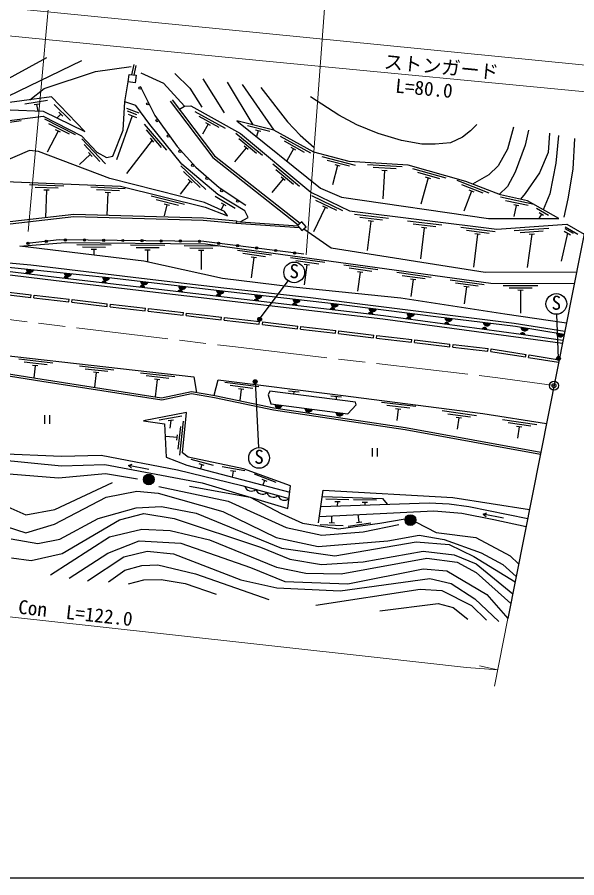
# Model space of a CAD drawing. Units: millimetres at full size, sheet at 1:1000; details may follow other scales. Extents: x 40000 to 680000, y 20000 to 380000.
# Drawn here: x 290060 to 363040, y 205000 to 317323 of the extents above; entities that cross this region are included whole.
import ezdxf
from ezdxf.enums import TextEntityAlignment as Align

# ---------------------------------------------------------------- set-up
doc = ezdxf.new("R2010")
doc.units = ezdxf.units.MM
doc.header["$LTSCALE"] = 1000
doc.header["$PDMODE"] = 32
doc.header["$PDSIZE"] = 500
doc.linetypes.add('CHAIN', pattern=[18.5, 12, -1.5, 3.5, -1.5])
for name, color, linetype, lineweight in [('M-BGD', 7, 'Continuous', 25), ('M-BGD-EXST', 7, 'Continuous', 25), ('M-BMK', 2, 'CHAIN', 13), ('M-BMK-OTRS', 5, 'Continuous', 25), ('M-BMK-SRVR', 3, 'Continuous', 25), ('M-STR-HTXT', 7, 'Continuous', 13), ('M-TTL-BAND', 7, 'Continuous', 25)]:
    doc.layers.add(name, color=color, linetype=linetype, lineweight=lineweight)
doc.layers.add('M-OTRS', color=6, linetype='Continuous')
doc.styles.add('ＭＳ ゴシック', font='')
doc.styles.get('ＭＳ ゴシック').set_extended_font_data('MS Gothic')

msp = doc.modelspace()

# ---------------------------------------------------------------- hatches: boundary and pattern name
at = {"layer": 'M-BGD'}
for points in [[(292202, 284367), (291216, 284468, 0.82183)], [(291775, 283764), (291153, 283839, -0.84072)], [(296117, 283241), (296739, 283168, 0.84072)], [(297176, 283857), (296190, 283958, 0.82183)], [(302150, 283347), (301164, 283448, 0.82183)], [(301083, 282658), (301705, 282585, 0.84072)], [(306049, 282074), (306671, 282001, 0.84072)], [(306131, 282871), (307114, 282752, -0.82183)], [(311095, 282271), (312078, 282153, -0.82183)], [(311015, 281491), (311637, 281418, 0.84072)], [(315981, 280907), (316602, 280834, 0.84072)], [(316059, 281672), (317043, 281561, -0.82183)], [(321027, 281109), (322011, 280998, -0.82183)], [(320947, 280324), (321568, 280251, 0.84072)], [(325913, 279741), (326534, 279668, 0.84072)], [(325995, 280546), (326980, 280434, -0.82183)], [(330963, 279983), (331948, 279871, -0.82183)], [(330878, 279157), (331500, 279084, 0.84072)], [(335844, 278574), (336466, 278501, 0.84072)], [(336907, 279232), (335924, 279358, 0.82183)], [(341866, 278597), (340883, 278723, 0.82183)], [(341424, 277853), (340803, 277937, -0.84072)], [(346378, 277181), (345758, 277265, -0.84072)], [(345844, 278098), (346828, 277981, -0.82183)], [(350809, 277507), (351793, 277389, -0.82183)], [(351333, 276510), (350713, 276594, -0.84072)], [(356746, 276717), (355769, 276881, 0.82183)], [(355667, 275923), (356287, 275835, 0.84072)], [(361372, 275942), (360395, 276105, 0.82183)], [(323647, 266790), (324629, 266662, -0.82183)], [(327582, 266279), (328564, 266151, -0.82183)], [(331616, 265755), (332598, 265628, -0.82183)], [(307918, 256983, -0.41421), (307218, 256283, -0.41421), (306518, 256983, -1)], [(342040, 251691, -0.41421), (341340, 250991, -0.41421), (340640, 251691, -1)]]:
    msp.add_hatch(color=256, dxfattribs=at).paths.add_polyline_path(points)
at = {"layer": 'M-BGD-EXST'}
for points in [[(321895, 278016, -1), (321456, 277777, -1)], [(360882, 272912, -1), (360443, 272673, -1)], [(321321, 269875, -1), (320882, 269636, -1)]]:
    msp.add_hatch(color=256, dxfattribs=at).paths.add_polyline_path(points)

# ---------------------------------------------------------------- linework, layer by layer
at = {"layer": 'M-BGD'}
for p, q in [((282336, 305728), (293913, 312059)), ((298437, 311643), (286471, 305856)), ((305025, 309813), (305324, 311136)), ((305315, 309778), (305560, 311037)), ((314283, 309292), (317068, 304840)), ((317453, 308840), (320776, 303283)), ((319379, 308540), (323529, 302575)), ((294030, 306452), (291067, 305984)), ((292941, 305976), (292250, 305867)), ((292595, 305922), (292730, 305071)), ((297019, 303828), (294882, 305934)), ((295740, 304668), (295245, 304165)), ((295990, 304422), (295491, 304913)), ((305066, 304451), (303016, 298728)), ((304323, 305461), (305927, 304842)), ((304416, 305091), (305605, 304632)), ((304525, 304660), (305606, 304242)), ((317215, 302807), (313278, 304986)), ((290572, 303777), (286109, 303200)), ((297660, 301965), (293656, 304019)), ((296856, 302041), (294187, 303410)), ((309579, 299949), (306672, 303384)), ((316414, 302908), (313789, 304360)), ((314956, 303372), (314230, 302059)), ((315263, 303202), (314650, 303541)), ((295384, 302458), (293963, 299688)), ((295696, 302299), (295073, 302618)), ((308865, 300328), (306928, 302618)), ((322032, 299280), (318577, 302163)), ((323002, 302400), (320096, 303148)), ((321813, 302396), (321135, 302571)), ((321474, 302484), (321283, 301742)), ((301554, 298167), (298475, 301449)), ((307667, 301279), (304313, 296943)), ((307894, 301012), (307441, 301546)), ((321264, 299530), (318961, 301453)), ((328336, 299585), (324395, 301755)), ((327535, 299684), (324907, 301131)), ((300822, 298509), (298769, 300697)), ((319920, 300261), (318404, 298444)), ((320189, 300037), (319651, 300485)), ((326076, 300144), (325211, 298573)), ((326383, 299975), (325769, 300313)), ((299577, 299398), (298177, 298085)), ((299816, 299143), (299337, 299653)), ((334182, 297969), (329829, 299108)), ((314653, 294818), (311386, 297913)), ((326867, 295245), (323412, 298129)), ((333381, 297868), (330478, 298628)), ((331853, 297958), (331192, 295430)), ((332192, 297869), (331515, 298047)), ((340257, 297773), (335765, 298045)), ((339490, 297519), (336496, 297701)), ((313902, 295116), (311725, 297180)), ((326099, 295495), (323795, 297418)), ((338324, 297289), (337626, 297332)), ((337975, 297311), (337752, 293629)), ((345990, 296303), (341664, 297539)), ((345187, 296220), (342302, 297045)), ((296156, 295259), (291659, 295439)), ((312607, 295930), (311291, 294213)), ((312861, 295690), (312353, 296171)), ((324755, 296226), (323250, 294423)), ((325023, 296002), (324486, 296450)), ((343662, 296344), (342685, 292924)), ((343999, 296248), (343326, 296440)), ((351633, 294365), (347439, 295996)), ((350825, 294357), (348029, 295444)), ((295394, 294989), (292397, 295109)), ((294233, 294735), (293534, 294763)), ((293883, 294749), (293741, 291186)), ((304149, 294940), (299653, 295119)), ((303388, 294670), (300390, 294790)), ((302227, 294416), (301527, 294444)), ((301877, 294430), (301760, 291491)), ((349319, 294621), (348308, 292022)), ((349645, 294494), (348992, 294748)), ((311894, 292876), (307527, 293959)), ((311094, 292766), (308182, 293488)), ((318465, 292364), (315890, 293904)), ((332530, 292046), (328484, 294014)), ((331725, 292104), (329027, 293416)), ((357479, 292873), (353080, 293818)), ((356683, 292737), (353750, 293367)), ((309566, 292836), (309205, 291380)), ((309906, 292751), (309226, 292920)), ((317024, 292876), (316639, 292233)), ((317324, 292697), (316723, 293056)), ((330244, 292490), (328702, 289321)), ((330559, 292337), (329930, 292643)), ((355496, 292686), (354811, 292833)), ((355154, 292759), (354839, 291293)), ((359344, 291434), (357802, 292344)), ((338501, 291030), (334036, 291584)), ((337720, 290824), (334743, 291194)), ((358419, 291632), (358076, 291049)), ((358721, 291454), (358118, 291809)), ((318643, 290738), (318615, 290440)), ((318615, 290440), (326858, 289868)), ((318636, 290664), (326660, 290107)), ((336195, 290712), (335720, 286888)), ((336542, 290668), (335847, 290755)), ((345448, 290167), (340982, 290722)), ((344667, 289962), (341690, 290332)), ((343141, 289849), (342639, 285803)), ((343489, 289806), (342794, 289892)), ((352395, 289305), (347929, 289859)), ((361525, 289949), (363179, 288998)), ((351613, 289099), (348636, 289469)), ((350088, 288987), (349558, 284717)), ((350435, 288943), (349741, 289030)), ((359377, 289746), (354887, 289434)), ((358649, 289395), (355656, 289187)), ((357174, 288992), (356548, 284675)), ((357523, 289016), (356824, 288968)), ((361817, 289154), (361001, 285496)), ((361392, 289399), (362242, 288910)), ((361479, 289759), (362570, 289131)), ((302314, 287574), (297814, 287618)), ((309313, 287505), (304814, 287549)), ((301561, 287281), (298561, 287311)), ((300408, 286993), (299708, 286999)), ((300058, 286996), (300051, 286268)), ((308560, 287212), (305561, 287242)), ((307408, 286924), (306708, 286931)), ((307058, 286927), (307043, 285427)), ((316313, 287436), (311813, 287481)), ((315560, 287144), (312560, 287173)), ((314407, 286855), (313707, 286862)), ((314057, 286858), (314033, 284410)), ((323230, 286254), (318773, 286873)), ((322446, 286060), (319475, 286473)), ((320919, 285969), (320552, 283323)), ((321266, 285921), (320572, 286017)), ((330164, 285291), (325707, 285910)), ((329380, 285097), (326408, 285510)), ((327853, 285007), (327488, 282377)), ((328199, 284958), (327506, 285055)), ((337097, 284329), (332640, 284948)), ((336313, 284135), (333342, 284547)), ((335133, 283996), (334439, 284092)), ((334786, 284044), (334441, 281559)), ((344031, 283366), (339574, 283985)), ((343247, 283172), (340275, 283585)), ((342066, 283033), (341373, 283129)), ((341720, 283081), (341411, 280862)), ((350964, 282403), (346507, 283022)), ((350180, 282209), (347209, 282622)), ((349000, 282070), (348306, 282167)), ((348653, 282119), (348347, 279916)), ((357956, 282266), (353456, 282282)), ((357205, 281969), (354205, 281979)), ((286873, 281323), (291839, 280742)), ((286913, 281665), (291879, 281084)), ((291839, 280742), (291879, 281084)), ((292236, 280695), (292276, 281038)), ((292276, 281038), (296845, 280503)), ((356054, 281673), (355354, 281675)), ((355704, 281674), (355694, 278695)), ((292236, 280695), (296805, 280161)), ((296805, 280161), (296845, 280503)), ((297202, 280114), (297242, 280457)), ((297202, 280114), (301771, 279579)), ((297242, 280457), (301811, 279922)), ((301771, 279579), (301811, 279922)), ((302168, 279533), (302208, 279876)), ((302208, 279876), (306777, 279341)), ((302168, 279533), (306737, 278998)), ((306737, 278998), (306777, 279341)), ((307134, 278952), (307175, 279294)), ((307134, 278952), (311703, 278417)), ((307175, 279294), (311743, 278760)), ((311703, 278417), (311743, 278760)), ((312101, 278371), (312141, 278713)), ((316669, 277834), (316709, 278176)), ((317066, 277787), (317107, 278129)), ((317066, 277787), (321635, 277248)), ((317107, 278129), (321675, 277591)), ((321635, 277248), (321675, 277591)), ((322032, 277201), (322072, 277544)), ((322072, 277544), (326641, 277005)), ((322032, 277201), (326600, 276663)), ((326600, 276663), (326641, 277005)), ((326998, 276616), (327038, 276958)), ((326998, 276616), (331566, 276077)), ((327038, 276958), (331606, 276420)), ((331566, 276077), (331606, 276420)), ((331963, 276030), (332004, 276373)), ((332004, 276373), (336572, 275834)), ((331963, 276030), (336531, 275492)), ((336531, 275492), (336572, 275834)), ((336929, 275445), (336969, 275787)), ((336929, 275445), (341497, 274906)), ((336969, 275787), (341537, 275249)), ((341497, 274906), (341537, 275249)), ((341894, 274859), (341935, 275202)), ((341935, 275202), (346503, 274663)), ((341894, 274859), (346463, 274321)), ((346463, 274321), (346503, 274663)), ((346860, 274274), (346900, 274616)), ((346860, 274274), (351428, 273735)), ((346900, 274616), (351469, 274078)), ((351428, 273735), (351469, 274078)), ((351826, 273688), (351866, 274031)), ((356370, 272978), (356425, 273319)), ((356765, 272914), (356820, 273255)), ((356820, 273255), (360728, 272624)), ((294725, 272180), (290253, 272689)), ((293945, 271967), (290965, 272306)), ((292769, 271799), (292073, 271878)), ((292421, 271839), (292242, 270263)), ((356765, 272914), (360673, 272283)), ((302673, 271275), (298202, 271784)), ((301894, 271062), (298913, 271401)), ((300718, 270894), (300022, 270973)), ((300370, 270933), (300152, 269023)), ((310622, 270370), (306151, 270879)), ((309843, 270157), (306862, 270496)), ((308666, 269989), (307971, 270068)), ((308318, 270028), (308063, 267786)), ((321580, 269072), (317120, 269667)), ((320797, 268874), (317824, 269271)), ((319618, 268729), (318924, 268821)), ((319271, 268775), (319072, 267288)), ((326831, 268367), (325440, 268528)), ((326136, 268448), (326096, 268108)), ((332374, 267731), (330981, 267875)), ((331678, 267803), (331637, 267404)), ((342028, 266528), (337554, 267016)), ((341250, 266311), (338268, 266636)), ((340074, 266138), (339378, 266213)), ((293598, 265374), (293598, 264256)), ((294265, 265374), (294265, 264256)), ((311524, 265243), (308569, 264726)), ((339726, 266176), (339564, 264684)), ((349961, 265316), (345504, 265932)), ((349177, 265122), (346206, 265532)), ((310443, 264749), (309753, 264628)), ((310098, 264689), (309956, 263699)), ((311269, 260144), (311758, 264618)), ((347997, 264982), (347304, 265078)), ((347650, 265030), (347445, 263544)), ((357826, 264133), (353372, 264775)), ((357041, 263943), (354072, 264371)), ((311052, 260923), (311378, 263905)), ((355860, 263810), (355167, 263910)), ((355514, 263860), (355300, 262375)), ((310917, 262446), (309426, 262609)), ((310879, 262098), (310955, 262794)), ((336357, 261084), (336357, 259966)), ((337023, 261084), (337023, 259966)), ((315644, 258830), (312743, 259594)), ((304576, 258807), (304956, 258475)), ((314455, 258833), (313778, 259011)), ((314117, 258922), (313974, 258379)), ((319741, 258108), (316787, 258629)), ((318557, 258012), (317867, 258134)), ((318212, 258073), (318077, 257306)), ((323822, 256597), (321017, 257662)), ((319342, 256191), (325511, 254488)), ((322640, 256725), (321985, 256973)), ((322313, 256849), (322088, 256257)), ((333331, 254324), (330332, 254408)), ((332173, 254056), (331473, 254076)), ((331823, 254066), (331808, 253522)), ((336918, 254266), (333919, 254323)), ((335763, 253988), (335063, 254001)), ((335413, 253994), (335406, 253649)), ((331077, 251342), (331106, 252232)), ((334664, 251421), (334523, 252400)), ((350825, 252468), (351204, 252134)), ((329568, 251091), (332566, 250993)), ((330727, 251353), (331427, 251330)), ((333222, 250910), (336191, 251338)), ((334317, 251371), (335010, 251471))]:
    msp.add_line(p, q, dxfattribs=at)
for points in [[(298889, 302395), (294551, 306929), (286761, 305865), (282336, 305728), (273119, 307771), (267701, 305200), (265208, 305926), (231975, 309429), (224230, 309628), (212003, 311414), (206690, 313758), (204676, 314959), (198336, 320659), (191089, 321577), (182320, 322682)], [(182320, 322682), (198664, 316741), (202550, 310195), (212283, 305637), (265709, 300417), (267661, 300459), (289136, 305223), (293444, 305041), (298889, 302395)], [(291702, 306540), (293559, 308010), (300288, 310237), (304924, 310873)], [(306171, 310084), (309125, 308693), (311876, 305696)], [(310623, 309955), (312592, 308052), (314133, 305592)], [(180583, 308635), (198395, 306004), (204473, 302147), (212943, 298572), (241941, 295660), (270863, 292509), (279825, 296236), (303508, 295290), (314566, 292548), (317471, 291409)], [(202625, 308329), (212995, 303958), (244861, 300878), (267081, 298569), (284233, 303211), (293459, 304402), (298451, 301841), (300460, 299700), (301693, 299024), (302523, 299194), (303884, 302590), (304075, 306257), (304541, 308884)], [(306114, 308325), (308013, 304498), (310919, 300461), (313355, 297756), (316409, 295090), (319888, 292772)], [(321841, 308128), (325325, 303687), (326950, 301917), (328789, 300300)], [(317471, 291409), (317075, 291965), (314485, 293156), (302129, 296269), (292835, 299805), (291649, 299942), (288150, 298419), (279917, 297521), (272776, 294519), (270499, 294001), (267424, 294021), (250719, 295938), (212747, 299994), (204624, 303374), (198499, 307254)], [(349988, 303325), (349195, 302494), (348139, 301662), (346568, 300923), (344574, 300765), (342844, 300738), (340192, 301229), (337149, 302125), (334333, 303265), (332001, 304532), (328314, 306918)], [(319136, 290629), (320196, 291175), (319735, 292044), (316232, 294190), (311546, 298133), (307358, 303335), (305546, 305817), (304075, 306257)], [(310017, 306351), (315556, 299003), (326682, 290204)], [(310283, 306551), (315795, 299237), (326943, 290421)], [(311220, 305308), (311876, 305696), (312689, 305757), (319190, 302159), (328356, 294509), (333400, 292055), (352631, 289667), (361734, 290301), (363985, 289005)], [(360698, 291041), (356628, 293363), (353077, 294126), (348570, 295878), (341053, 298026), (333371, 298491), (328744, 299702), (323529, 302575), (318717, 303813)], [(318717, 303813), (329616, 295018), (332353, 293818), (351513, 291068), (360698, 291041)], [(354799, 302961), (353987, 300111), (352779, 297903), (351589, 296733), (349428, 295544)], [(356725, 302564), (356328, 300620), (355026, 297110), (353987, 295242), (352937, 294180)], [(359463, 302168), (359293, 299658), (358179, 297016), (356291, 294298), (355691, 293564)], [(360658, 301901), (360299, 298278), (359525, 294258), (358663, 292202)], [(362735, 301486), (362546, 297504), (361885, 293598), (361357, 291214)], [(272909, 286420), (278434, 289068), (284138, 290081), (297426, 291610), (314348, 291145), (318643, 290738)], [(273495, 286370), (278527, 288780), (284181, 289785), (297439, 291311), (314330, 290846), (318615, 290440)], [(327426, 289720), (331007, 287218), (351102, 284067), (363013, 284097)], [(290410, 287424), (296323, 287938), (314617, 287758), (351822, 282593), (362707, 282555)], [(327438, 286410), (314393, 288064), (295519, 288268), (291363, 287790)], [(361688, 277407), (353663, 278585), (340072, 280658), (326066, 282097), (316837, 283212), (306557, 285487), (290410, 287424)], [(273477, 285556), (281909, 284577), (295128, 282974), (337762, 277965), (355746, 275527), (361164, 274764)], [(281269, 285488), (302415, 283319), (316034, 281675), (331708, 279898), (344646, 278241), (355043, 277002), (361397, 275937)], [(361468, 276297), (354890, 277337), (334414, 279930), (328302, 280696), (316614, 281997), (305179, 283353), (291825, 284944), (281321, 285935)], [(361238, 275138), (355798, 275904), (337810, 278343), (295173, 283352), (281954, 284955), (281217, 285040)], [(312141, 278713), (313783, 278521), (316709, 278176)], [(312101, 278371), (313743, 278179), (316669, 277834)], [(276076, 272556), (276326, 274582), (313094, 270395), (313442, 268354)], [(351826, 273688), (352365, 273625), (356370, 272978)], [(351866, 274031), (352413, 273966), (356425, 273319)], [(276076, 272556), (293287, 269830), (308902, 267388), (312785, 268193), (315780, 267709), (323468, 266066), (333641, 264538), (340679, 263510), (358295, 260274)], [(276108, 272818), (293328, 270091), (308896, 267656), (312779, 268461), (315829, 267968), (323515, 266325), (333680, 264799), (340722, 263770), (358346, 260533)], [(315741, 267982), (316284, 270015), (332236, 267971), (350806, 265596), (359092, 264302)], [(144076, 258303), (142820, 262313), (143914, 265350), (146954, 267213), (151493, 267659), (158058, 266687), (177037, 261304), (186399, 259846), (207768, 259157), (214667, 258141), (222044, 255306), (230688, 254290), (247589, 255626), (260893, 254126), (266161, 254815), (280315, 258868), (283071, 258423), (285300, 256803), (287205, 254130), (291184, 252386), (294953, 253074), (302491, 256598)], [(187000, 265078), (203156, 265171), (216414, 261631), (226666, 258526), (232633, 257917), (235018, 258031), (242368, 259153), (257410, 258276), (260414, 258430), (265898, 259212), (276006, 261533), (281379, 260717), (287462, 259591), (295816, 258763), (301469, 258958), (314198, 256533), (325354, 253196)], [(325354, 253196), (325714, 256161), (319557, 258384), (312354, 259915), (311595, 260457), (312120, 265712), (306527, 264631), (309262, 264260), (309478, 259902), (312166, 258852), (325614, 255334)], [(229647, 259351), (232548, 259060), (242678, 260052), (251444, 259842), (254906, 259365), (258794, 259324), (264332, 259883), (276188, 262603), (279642, 262396), (283544, 261728), (287559, 260391), (295819, 260016), (300997, 260169), (310961, 258226), (319342, 256191)], [(187157, 261131), (211966, 260061), (217339, 258773), (223335, 256605), (227247, 256006), (232651, 256176), (240822, 256889), (247423, 256975), (256305, 256403), (261644, 255832), (267731, 256689), (273246, 258060), (278671, 260171), (281344, 260440), (289012, 257714), (295441, 257199), (301570, 257784), (305760, 257089)], [(307220, 258287), (304576, 258807), (305054, 258971)], [(312540, 256125), (320451, 254662), (324464, 252557), (327275, 251305), (331953, 250540), (337338, 251269), (340660, 251853)], [(288608, 250866), (291163, 250024), (294929, 251155), (301651, 254684), (305656, 255449), (308426, 255186), (316880, 252817), (323815, 249417), (329293, 248259), (338400, 248981), (342465, 249718), (345741, 249150), (350581, 247412), (353379, 245881), (355136, 244328)], [(308512, 256064), (317560, 254142), (325145, 250704), (329804, 249702), (335175, 250160), (339835, 251108)], [(329365, 251308), (329966, 255584), (346879, 254647), (356867, 253068)], [(329666, 253446), (343795, 253946), (346412, 253805), (348944, 253450), (356635, 251896)], [(329854, 254786), (337713, 254489), (338299, 253752)], [(289267, 249239), (292730, 248652), (295613, 249176), (300622, 251895), (305575, 253288), (308884, 253473), (313404, 252575), (324511, 248029), (331503, 247037), (342110, 248830), (346378, 248492), (349601, 246952), (354994, 243608)], [(329484, 252152), (344383, 252884), (348051, 252577), (352238, 251760), (356431, 250864)], [(289321, 246776), (291873, 246394), (295916, 247338), (303394, 251699), (306553, 252563), (310534, 251880), (321794, 248161), (325636, 246593), (329759, 245869), (335187, 246230), (342986, 247639), (347068, 247136), (349902, 245971), (354690, 242073)], [(353467, 251936), (350825, 252468), (351304, 252629)], [(294399, 244549), (302083, 249511), (306316, 250503), (310027, 250347), (315149, 249093), (323880, 245528), (327719, 244774), (332304, 244666), (343488, 246705), (347456, 246196), (349929, 244827), (354436, 240792)], [(342098, 251402), (344706, 250076), (349875, 249401), (354359, 247022), (355460, 245960)], [(296844, 244127), (301892, 247356), (305963, 248970), (311414, 248667), (320500, 245506), (324975, 243690), (333161, 243352), (342986, 245335), (346082, 245066), (351308, 241973), (354047, 238829)], [(299210, 243766), (303978, 246872), (306995, 247626), (310435, 247264), (319217, 243886), (323929, 242858), (332167, 242466), (343869, 244054), (346644, 243430), (349733, 241418), (352854, 238472)], [(301986, 243611), (304106, 245172), (306295, 245771), (308415, 245841), (313310, 244670), (322882, 241334)], [(304579, 243354), (306573, 243900), (308813, 243928), (311955, 243409), (315993, 242006)], [(328990, 240587), (342609, 242682), (345435, 242484), (349301, 240541), (351266, 238622)], [(337360, 239857), (344953, 240783), (346917, 240276), (348816, 238754)]]:
    msp.add_lwpolyline(points, dxfattribs=at)
for points in [[(304658, 309857), (305569, 309747), (305452, 308774), (304541, 308884)], [(326621, 290153), (327163, 289501), (327729, 289972), (327187, 290624)], [(322794, 268054), (323139, 266856), (333182, 265552), (334277, 266751), (334187, 267080), (323004, 268500)]]:
    msp.add_lwpolyline(points, close=True, dxfattribs=at)
for centre, radius in [((306071, 308074), 150), ((307091, 306019), 150), ((308302, 303839), 150), ((309763, 301811), 150), ((311285, 299831), 150), ((312958, 297973), 150), ((314804, 296292), 150), ((316726, 294698), 150), ((318807, 293312), 150), ((291472, 287803), 150), ((293847, 288076), 150), ((296336, 288259), 150), ((298836, 288232), 150), ((301336, 288205), 150), ((303836, 288178), 150), ((306335, 288151), 150), ((308835, 288124), 150), ((311335, 288097), 150), ((313835, 288070), 150), ((316320, 287820), 150), ((318800, 287505), 150), ((321280, 287191), 150), ((323760, 286876), 150), ((326240, 286562), 150), ((307218, 256983), 700), ((341340, 251691), 700)]:
    msp.add_circle(centre, radius, dxfattribs=at)
for centre, radius, start, end in [((291719, 284515), 505, 185.31606, 342.97426), ((291457, 283748), 318, 2.97825, 163.19598), ((296422, 283150), 318, 3.19047, 163.4082), ((296693, 284005), 505, 185.31606, 342.97426), ((301667, 283494), 505, 185.31606, 342.97426), ((301388, 282567), 318, 3.19047, 163.4082), ((306354, 281984), 318, 3.19047, 163.4082), ((306634, 282909), 505, 184.28658, 341.94477), ((311598, 282309), 505, 184.28658, 341.94477), ((311319, 281400), 318, 3.19047, 163.4082), ((316285, 280817), 318, 3.19047, 163.4082), ((316562, 281714), 505, 184.70372, 342.36191), ((321530, 281151), 505, 184.70372, 342.36191), ((321251, 280233), 318, 3.19047, 163.4082), ((326217, 279650), 318, 3.19047, 163.4082), ((326498, 280587), 505, 184.70372, 342.36191), ((331466, 280024), 505, 184.70372, 342.36191), ((331183, 279066), 318, 3.19047, 163.4082), ((336149, 278483), 318, 3.19047, 163.4082), ((336428, 279392), 505, 183.86943, 341.52762), ((341387, 278757), 505, 183.86943, 341.52762), ((341106, 277841), 318, 2.17093, 162.38867), ((346061, 277169), 318, 2.17093, 162.38867), ((346348, 278137), 505, 184.37877, 342.03696), ((351313, 277545), 505, 184.37877, 342.03696), ((351015, 276498), 318, 2.17093, 162.38867), ((356274, 276895), 505, 181.65669, 339.31488), ((355970, 275825), 318, 1.87365, 162.09138), ((360900, 276120), 505, 181.65669, 339.31488), ((324151, 266823), 505, 183.776, 341.43419), ((328086, 266312), 505, 183.776, 341.43419), ((332120, 265789), 505, 183.776, 341.43419), ((320584, 256370), 903, 198.42578, 310.71573), ((322030, 255971), 903, 198.42578, 310.71573), ((323476, 255572), 903, 198.42578, 310.71573), ((324922, 255173), 903, 198.42578, 310.71573)]:
    msp.add_arc(centre, radius, start, end, dxfattribs=at)
at = {"layer": 'M-BGD-EXST'}
for p, q in [((321675, 277896), (325383, 282931)), ((360662, 272793), (360427, 278547)), ((321101, 269756), (321532, 261143))]:
    msp.add_line(p, q, dxfattribs=at)
for centre, radius in [((326184, 284018), 1350), ((360372, 279896), 1350), ((321675, 277896), 250), ((360662, 272793), 250), ((321101, 269756), 250), ((321599, 259794), 1350)]:
    msp.add_circle(centre, radius, dxfattribs=at)
at = {"layer": 'M-BMK'}
msp.add_lwpolyline([(62535, 295369), (81690, 296811), (101171, 296923), (122546, 295875), (146528, 293857), (161931, 292188), (201499, 287854), (261069, 281224), (318540, 274279), (352762, 270252), (360070, 269241)], dxfattribs=at)
at = {"layer": 'M-BMK-OTRS'}
msp.add_line((364645, 292338), (354047, 238829), dxfattribs=at)
at = {"layer": 'M-BMK-SRVR'}
msp.add_circle((360070, 269241), 600, dxfattribs=at)
at = {"layer": 'M-OTRS'}
msp.add_point((360070, 269241), dxfattribs=at)
at = {"layer": 'M-STR-HTXT'}
for p, q in [((291493, 289341), (294473, 322430)), ((327742, 286297), (330147, 318455)), ((354047, 238829), (352309, 230000)), ((352733, 232155), (350335, 232679))]:
    msp.add_line(p, q, dxfattribs=at)
for points in [[(58728, 333260), (75271, 334702), (86392, 335268), (97403, 335583), (111890, 335464), (121545, 335047), (137037, 333522), (178152, 329473), (215947, 325717), (259666, 321482), (311995, 316262), (368548, 310632)], [(367822, 307231), (321623, 311655), (288069, 314985), (284791, 315450)], [(352733, 232155), (348670, 232461), (336989, 233732), (309142, 236830), (293802, 238523), (263683, 241833), (237294, 244730)]]:
    msp.add_lwpolyline(points, dxfattribs=at)
at = {"layer": 'M-TTL-BAND'}
msp.add_line((40000, 205000), (579000, 205000), dxfattribs=at)

# ---------------------------------------------------------------- texts
at = {"layer": 'M-BGD-EXST', "style": 'ＭＳ ゴシック'}
for p in [(325529, 282726), (359717, 278603), (320944, 258502)]:
    msp.add_text('S', height=1833, rotation=358.508, dxfattribs=at).set_placement(p, align=Align.BOTTOM_LEFT)
at = {"layer": 'M-STR-HTXT', "style": 'ＭＳ ゴシック'}
for s, rotation, p in [('ストンガード', 354.529, (337776, 310108)), ('L=80.0', 354.529, (339263, 306942)), ('路肩 Con  L=122.0', 353.727, (283855, 239616))]:
    msp.add_text(s, height=1833, rotation=rotation, dxfattribs=at).set_placement(p, align=Align.BOTTOM_LEFT)

doc.saveas('drawing.dxf')
